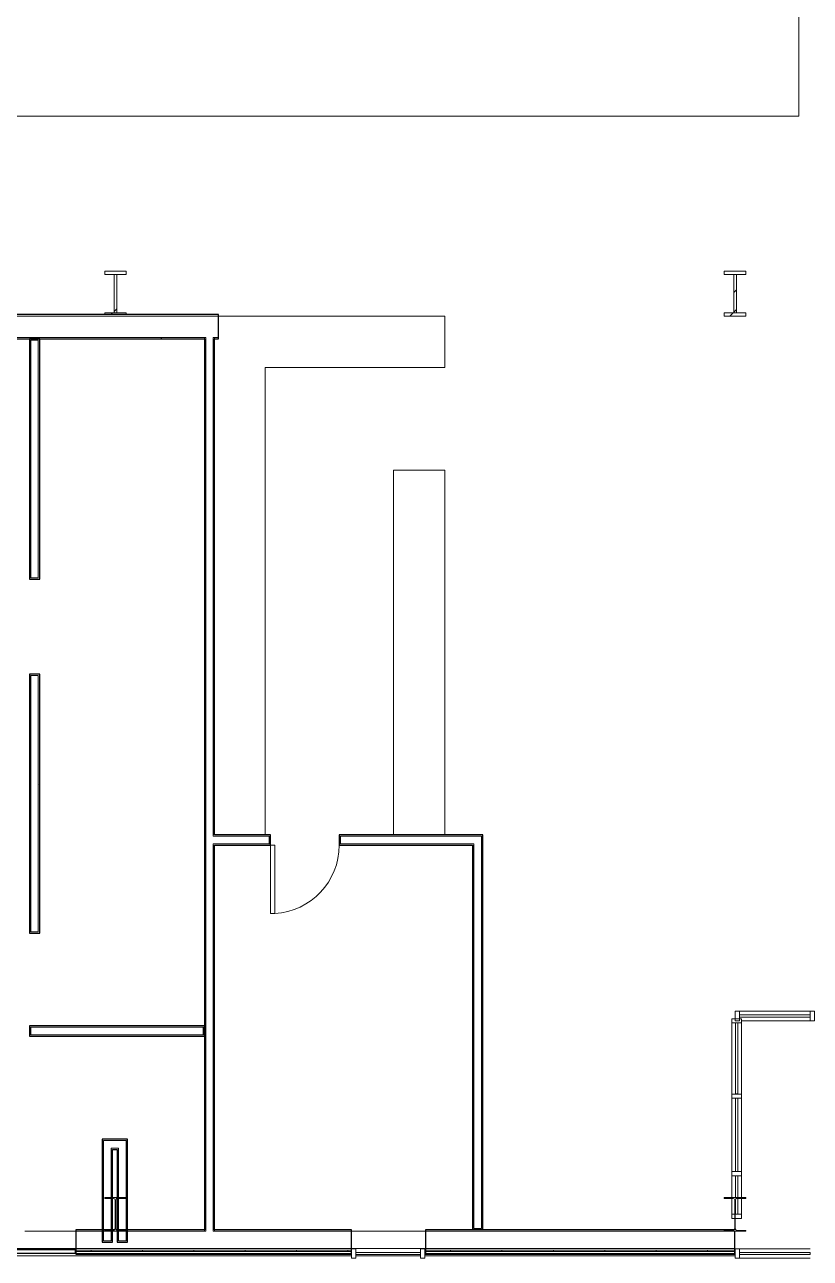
# Model space of a CAD drawing. Header units: inches. Extents: x 22023 to 26811, y -22881 to -20889.
# Drawn here: x 25649 to 26016, y -22800 to -22223 of the extents above; entities that cross this region are included whole.
import ezdxf

# ---------------------------------------------------------------- set-up
doc = ezdxf.new("R2010")
doc.units = ezdxf.units.IN
doc.header["$MEASUREMENT"] = 0
for name, color, linetype, lineweight in [('A-DOOR', 31, 'Continuous', 9), ('A-FLOR', 192, 'Continuous', 9), ('A-GLAZ-CURT', 52, 'Continuous', 9), ('A-GLAZ-CWMG', 51, 'Continuous', 9), ('A-WALL', 113, 'Continuous', 9), ('A-WALL-PATT', 111, 'Continuous', 25), ('C-BLDG-PADS', 91, 'Continuous', 9), ('C-TOPO', 7, 'Continuous', 9), ('I-WALL', 2, 'Continuous', 9), ('L-SITE-WALL', 31, 'Continuous', 9), ('Q-CASE', 31, 'Continuous', 9), ('S-BEAM', 12, 'Continuous', 9), ('S-COLS', 52, 'Continuous', 9)]:
    doc.layers.add(name, color=color, linetype=linetype, lineweight=lineweight)
pattern_1 = [(0, (0, 0), (61.44, 15.36), [2.534, -43.546, 2.534, -43.546, -245.76]), (0, (0, 0), (61.44, 15.36), [-92.16, 2.534, -89.626, 2.534, -43.546, -107.52]), (0, (0, 0), (61.44, 15.36), [-230.4, 2.534, -28.186, 2.534, -74.266]), (120, (23.04, 7.68), (-44.02215, 45.528601), [2.534, -43.546, 2.534, -43.546, -245.76]), (120, (23.04, 7.68), (-44.02215, 45.528601), [-92.16, 2.534, -89.626, 2.534, -43.546, -107.52]), (120, (23.04, 7.68), (-44.02215, 45.528601), [-230.4, 2.534, -28.186, 2.534, -74.266]), (240, (30.72, 38.4), (-17.41785, -60.888601), [2.534, -43.546, 2.534, -43.546, -245.76]), (240, (30.72, 38.4), (-17.41785, -60.888601), [-92.16, 2.534, -89.626, 2.534, -43.546, -107.52]), (240, (30.72, 38.4), (-17.41785, -60.888601), [-230.4, 2.534, -28.186, 2.534, -74.266])]
pattern_2 = [(0, (0, 0), (0, 24), []), (90, (0, 0), (-24, 1e-15), [])]
pattern_3 = [(225, (25691.39, -22360.053), (19.00703, -19.00703), []), (225, (25691.39, -22388.853), (19.00703, -19.00703), [])]
pattern_4 = [(225, (25980.89, -22360.053), (19.00703, -19.00703), []), (225, (25980.89, -22388.853), (19.00703, -19.00703), [])]

# ---------------------------------------------------------------- blocks, each defined once
blk = doc.blocks.new('Locker Rooms and Restrooms_0005_rvt-1-First Floor Plan')
at = {"layer": 'A-WALL-PATT', "lineweight": 9}
h = blk.add_hatch(dxfattribs=at)
h.set_pattern_fill('FP_13', style=0, pattern_type=2)
h.set_pattern_definition(pattern_1)
h.paths.add_polyline_path([(25651.89, -22482.55), (25655.39, -22482.55), (25655.39, -22481.93), (25651.89, -22481.93), (25651.89, -22370.8), (25655.39, -22370.8), (25655.39, -22370.18), (25651.27, -22370.18), (25651.27, -22482.55)], flags=0)
h = blk.add_hatch(dxfattribs=at)
h.set_pattern_fill('FP_13', style=0, pattern_type=2)
h.set_pattern_definition(pattern_1)
h.paths.add_polyline_path([(25651.89, -22647.93), (25655.39, -22647.93), (25655.39, -22647.3), (25651.89, -22647.3), (25651.89, -22527.55), (25655.39, -22527.55), (25655.39, -22526.93), (25651.27, -22526.93), (25651.27, -22647.93)], flags=0)
h = blk.add_hatch(dxfattribs=at)
h.set_pattern_fill('FP_13', style=0, pattern_type=2)
h.set_pattern_definition(pattern_1)
h.paths.add_polyline_path([(25656.02, -22647.93), (25656.02, -22526.93), (25655.39, -22526.93), (25655.39, -22647.93)], flags=0)
h = blk.add_hatch(dxfattribs=at)
h.set_pattern_fill('FP_13', style=0, pattern_type=2)
h.set_pattern_definition(pattern_1)
h.paths.add_polyline_path([(25689.97, -22792.3), (25690.02, -22792.3), (25689.97, -22787.3), (25689.39, -22787.3), (25689.39, -22792.3)], flags=0)
h.paths.add_polyline_path([(25689.46, -22786.87), (25690.02, -22786.87), (25690.02, -22771.99), (25689.39, -22771.99), (25689.39, -22786.87)], flags=0)
h.paths.add_polyline_path([(25690.02, -22771.55), (25690.02, -22748.43), (25689.39, -22748.43), (25689.39, -22771.55), (25689.69, -22771.55)], flags=0)
at = {"layer": 'A-WALL', "color": 7}
for p, q in [((25655.39, -22370.8), (25651.89, -22370.8)), ((25651.89, -22370.8), (25651.89, -22481.93)), ((25655.39, -22370.8), (25655.39, -22481.93)), ((25651.89, -22481.93), (25655.39, -22481.93)), ((25655.39, -22527.55), (25651.89, -22527.55)), ((25651.89, -22527.55), (25651.89, -22647.3)), ((25655.39, -22527.55), (25655.39, -22647.3)), ((25651.89, -22647.3), (25655.39, -22647.3)), ((25651.89, -22691.93), (25732.39, -22691.93)), ((25651.89, -22691.93), (25651.89, -22695.43)), ((25651.89, -22695.43), (25732.39, -22695.43)), ((25732.39, -22695.43), (25732.39, -22691.93)), ((25685.89, -22744.93), (25685.89, -22791.68)), ((25685.89, -22744.93), (25689.39, -22744.93)), ((25689.39, -22744.93), (25690.02, -22744.93)), ((25690.02, -22744.93), (25696.39, -22744.93)), ((25696.39, -22744.93), (25696.39, -22748.43)), ((25689.39, -22748.43), (25689.39, -22771.55)), ((25689.39, -22748.43), (25690.02, -22748.43)), ((25690.02, -22748.43), (25692.89, -22748.43)), ((25692.89, -22748.43), (25692.89, -22749.05)), ((25692.89, -22749.05), (25692.89, -22771.55)), ((25696.39, -22748.43), (25696.39, -22749.05)), ((25696.39, -22749.05), (25696.39, -22771.55)), ((25689.39, -22771.99), (25689.39, -22786.87)), ((25692.89, -22771.99), (25692.89, -22786.87)), ((25696.39, -22771.99), (25696.39, -22786.87)), ((25689.39, -22787.3), (25689.39, -22791.68)), ((25692.89, -22787.3), (25692.89, -22791.68)), ((25696.39, -22787.3), (25696.39, -22791.68)), ((25685.89, -22791.68), (25689.39, -22791.68)), ((25692.89, -22791.68), (25696.39, -22791.68))]:
    blk.add_line(p, q, dxfattribs=at)
at = {"layer": 'I-WALL', "color": 250, "lineweight": 25}
for p, q in [((25651.89, -22370.18), (25651.27, -22370.18)), ((25651.27, -22370.18), (25651.27, -22482.55)), ((25655.39, -22370.18), (25651.89, -22370.18)), ((25656.02, -22370.18), (25655.39, -22370.18)), ((25656.02, -22482.55), (25656.02, -22370.18)), ((25651.27, -22482.55), (25651.89, -22482.55)), ((25651.89, -22482.55), (25655.39, -22482.55)), ((25655.39, -22482.55), (25656.02, -22482.55)), ((25651.89, -22526.93), (25651.27, -22526.93)), ((25651.27, -22526.93), (25651.27, -22647.93)), ((25655.39, -22526.93), (25651.89, -22526.93)), ((25656.02, -22526.93), (25655.39, -22526.93)), ((25656.02, -22647.93), (25656.02, -22526.93)), ((25651.27, -22647.93), (25651.89, -22647.93)), ((25651.89, -22647.93), (25655.39, -22647.93)), ((25655.39, -22647.93), (25656.02, -22647.93)), ((25733.02, -22691.3), (25651.27, -22691.3)), ((25651.27, -22691.3), (25651.27, -22691.93)), ((25651.27, -22691.93), (25651.27, -22695.43)), ((25651.27, -22695.43), (25651.27, -22696.05)), ((25733.02, -22691.93), (25733.02, -22691.3)), ((25733.02, -22695.43), (25733.02, -22691.93)), ((25733.02, -22696.05), (25733.02, -22695.43)), ((25651.27, -22696.05), (25733.02, -22696.05)), ((25685.89, -22744.3), (25685.27, -22744.3)), ((25685.27, -22744.3), (25685.27, -22792.3)), ((25690.02, -22744.3), (25685.89, -22744.3)), ((25697.02, -22744.3), (25690.02, -22744.3)), ((25697.02, -22744.93), (25697.02, -22744.3)), ((25697.02, -22749.05), (25697.02, -22744.93)), ((25690.02, -22771.55), (25690.02, -22749.05)), ((25690.02, -22749.05), (25692.27, -22749.05)), ((25692.27, -22749.05), (25692.27, -22771.55)), ((25697.02, -22792.3), (25697.02, -22749.05)), ((25690.02, -22786.87), (25690.02, -22771.99)), ((25692.27, -22771.98), (25692.27, -22786.87)), ((25690.02, -22792.3), (25690.02, -22787.3)), ((25692.27, -22787.3), (25692.27, -22792.3)), ((25685.27, -22792.3), (25685.89, -22792.3)), ((25685.89, -22792.3), (25689.39, -22792.3)), ((25689.39, -22792.3), (25690.02, -22792.3)), ((25692.27, -22792.3), (25692.89, -22792.3)), ((25692.89, -22792.3), (25696.39, -22792.3)), ((25696.39, -22792.3), (25697.02, -22792.3))]:
    blk.add_line(p, q, dxfattribs=at)
blk = doc.blocks.new('W-Wide Flange-Column - B2_C-1007347-First Floor Plan')
at = {"layer": 'S-COLS'}
h = blk.add_hatch(dxfattribs=at)
h.set_pattern_fill('FP_9', color=256, style=0, pattern_type=2)
h.set_pattern_definition([(225, (25691.39, -22779.428), (19.00703, -19.00703), []), (225, (25691.39, -22808.228), (19.00703, -19.00703), [])])
h.paths.add_polyline_path([(5, 7.87), (-5, 7.87), (-5, 7.44), (-0.84, 7.44), (-0.35, 7.24), (-0.14, 6.75), (-0.14, -6.75), (-0.35, -7.24), (-0.84, -7.44), (-5, -7.44), (-5, -7.87), (5, -7.87), (5, -7.44), (0.84, -7.44), (0.35, -7.24), (0.14, -6.75), (0.14, 6.75), (0.35, 7.24), (0.84, 7.44), (5, 7.44)], flags=0)
at = {"layer": 'S-COLS', "lineweight": 15}
for p, q in [((5, 7.87), (-5, 7.87)), ((-5, 7.87), (-5, 7.44)), ((-5, 7.44), (-0.84, 7.44)), ((-0.14, 6.75), (-0.14, -6.75)), ((0.14, -6.75), (0.14, 6.75)), ((0.84, 7.44), (5, 7.44)), ((5, 7.44), (5, 7.87)), ((-0.84, -7.44), (-5, -7.44)), ((-5, -7.44), (-5, -7.87)), ((-5, -7.87), (5, -7.87)), ((5, -7.44), (0.84, -7.44)), ((5, -7.87), (5, -7.44))]:
    blk.add_line(p, q, dxfattribs=at)
for centre, start, end in [((-0.84, 6.75), 0, 90), ((0.84, 6.75), 90, 180), ((-0.84, -6.75), 270, 0), ((0.84, -6.75), 180, 270)]:
    blk.add_arc(centre, 0.691, start, end, dxfattribs=at)
blk = doc.blocks.new('W-Wide Flange-Column - B2_C-V8-First Floor Plan')
at = {"layer": 'S-COLS'}
h = blk.add_hatch(dxfattribs=at)
h.set_pattern_fill('FP_10', color=256, style=0, pattern_type=2)
h.set_pattern_definition([(225, (25980.89, -22779.428), (19.00703, -19.00703), []), (225, (25980.89, -22808.228), (19.00703, -19.00703), [])])
h.paths.add_polyline_path([(5, 7.87), (-5, 7.87), (-5, 7.44), (-0.84, 7.44), (-0.35, 7.24), (-0.14, 6.75), (-0.14, -6.75), (-0.35, -7.24), (-0.84, -7.44), (-5, -7.44), (-5, -7.87), (5, -7.87), (5, -7.44), (0.84, -7.44), (0.35, -7.24), (0.14, -6.75), (0.14, 6.75), (0.35, 7.24), (0.84, 7.44), (5, 7.44)], flags=0)
at = {"layer": 'S-COLS', "lineweight": 15}
for p, q in [((5, 7.87), (-5, 7.87)), ((-5, 7.87), (-5, 7.44)), ((-5, 7.44), (-0.84, 7.44)), ((-0.14, 6.75), (-0.14, -6.75)), ((0.14, -6.75), (0.14, 6.75)), ((0.84, 7.44), (5, 7.44)), ((5, 7.44), (5, 7.87)), ((-0.84, -7.44), (-5, -7.44)), ((-5, -7.44), (-5, -7.87)), ((-5, -7.87), (5, -7.87)), ((5, -7.44), (0.84, -7.44)), ((5, -7.87), (5, -7.44))]:
    blk.add_line(p, q, dxfattribs=at)
for centre, start, end in [((-0.84, 6.75), 0, 90), ((0.84, 6.75), 90, 180), ((-0.84, -6.75), 270, 0), ((0.84, -6.75), 180, 270)]:
    blk.add_arc(centre, 0.691, start, end, dxfattribs=at)
blk = doc.blocks.new('Casework 1 - Casework 1-456223-First Floor Plan')
at = {"layer": 'Q-CASE'}
for p, q in [((25834.39, -22347.55), (25728.52, -22347.55)), ((25834.39, -22371.55), (25834.39, -22347.55)), ((25750.39, -22590.04), (25750.39, -22371.55)), ((25750.39, -22371.55), (25834.39, -22371.55)), ((25834.39, -22419.55), (25810.39, -22419.55)), ((25810.39, -22419.55), (25810.39, -22590.04)), ((25834.39, -22590.04), (25834.39, -22419.55))]:
    blk.add_line(p, q, dxfattribs=at)
blk = doc.blocks.new('Single-Flush - 32_ x 84_-489871-First Floor Plan')
at = {"layer": 'A-DOOR', "lineweight": 13}
for p, q in [((14, 2.37), (14, 34.38)), ((16, 34.38), (14, 34.38)), ((16, 2.37), (16, 34.38)), ((16, 2.37), (14, 2.37))]:
    blk.add_line(p, q, dxfattribs=at)
at = {"layer": 'A-DOOR'}
blk.add_arc((16, 2.37), 32.07, 93.57587, 180, dxfattribs=at)
blk = doc.blocks.new('System Panel - Glazed-827451-First Floor Plan')
at = {"layer": 'A-GLAZ-CURT'}
for p, q in [((16.53125, 1.25), (-16.53125, 1.25)), ((-16.53125, 1.25), (-16.53125, 0.25)), ((-16.53125, 0.25), (-16.53125, 1.25)), ((16.53125, 1.25), (-16.53125, 1.25)), ((-16.53125, 0.25), (16.53125, 0.25)), ((-16.53125, 0.25), (16.53125, 0.25)), ((16.53125, 0.25), (16.53125, 1.25)), ((16.53125, 1.25), (16.53125, 0.25))]:
    blk.add_line(p, q, dxfattribs=at)
blk = doc.blocks.new('Rectangular Mullion - Rectangular Mullion 1-779228-First Floor Plan')
at = {"layer": 'A-GLAZ-CWMG'}
for p, q in [((26016.08, -22795.43), (25983.02, -22795.43)), ((26016.08, -22799.93), (25983.02, -22799.93))]:
    blk.add_line(p, q, dxfattribs=at)
blk = doc.blocks.new('Rectangular Mullion - Rectangular Mullion 1-827460-First Floor Plan')
at = {"layer": 'A-GLAZ-CWMG', "lineweight": 13}
for p, q in [((0, 1.5), (-2, 1.5)), ((-2, 1.5), (-2, -3)), ((0, -3), (0, 1.5)), ((-2, -3), (0, -3))]:
    blk.add_line(p, q, dxfattribs=at)
blk = doc.blocks.new('Rectangular Mullion - Rectangular Mullion 1-771670-First Floor Plan')
at = {"layer": 'A-GLAZ-CWMG'}
for p, q in [((25983.02, -22684.43), (26016.08, -22684.43)), ((25983.89, -22688.93), (26016.08, -22688.93))]:
    blk.add_line(p, q, dxfattribs=at)
blk = doc.blocks.new('Rectangular Mullion - Rectangular Mullion 1-827472-First Floor Plan')
at = {"layer": 'A-GLAZ-CWMG', "lineweight": 13}
for p, q in [((-2, 1.5), (0, 1.5)), ((-2, -3), (-2, 1.5)), ((0, 1.5), (0, -3)), ((0, -3), (-2, -3))]:
    blk.add_line(p, q, dxfattribs=at)
blk = doc.blocks.new('Rectangular Mullion - Rectangular Mullion 1-827470-First Floor Plan')
at = {"layer": 'A-GLAZ-CWMG', "lineweight": 13}
for p, q in [((-1, 1.5), (1, 1.5)), ((-1, -3), (-1, 1.5)), ((1, 1.5), (1, -3)), ((1, -3), (-1, -3))]:
    blk.add_line(p, q, dxfattribs=at)
blk = doc.blocks.new('System Panel - Glazed-836902-First Floor Plan')
at = {"layer": 'A-GLAZ-CURT'}
for p, q in [((16.59375, 1.25), (-16.59375, 1.25)), ((-16.59375, 1.25), (-16.59375, 0.25)), ((-16.59375, 0.25), (-16.59375, 1.25)), ((16.59375, 1.25), (-16.59375, 1.25)), ((-16.59375, 0.25), (16.59375, 0.25)), ((-16.59375, 0.25), (16.59375, 0.25)), ((16.59375, 0.25), (16.59375, 1.25)), ((16.59375, 1.25), (16.59375, 0.25))]:
    blk.add_line(p, q, dxfattribs=at)
blk = doc.blocks.new('System Panel - Glazed-827454-First Floor Plan')
at = {"layer": 'A-GLAZ-CURT'}
for p, q in [((17.09375, 1.25), (-17.09375, 1.25)), ((-17.09375, 1.25), (-17.09375, 0.25)), ((-17.09375, 0.25), (-17.09375, 1.25)), ((17.09375, 1.25), (-17.09375, 1.25)), ((-17.09375, 0.25), (17.09375, 0.25)), ((-17.09375, 0.25), (17.09375, 0.25)), ((17.09375, 0.25), (17.09375, 1.25)), ((17.09375, 1.25), (17.09375, 0.25))]:
    blk.add_line(p, q, dxfattribs=at)
blk = doc.blocks.new('System Panel - Glazed-836903-First Floor Plan')
at = {"layer": 'A-GLAZ-CURT'}
for p, q in [((1.25, 1.25), (-9, 1.25)), ((-9, 1.25), (-9, 0.25)), ((-9, 0.25), (-9, 1.25)), ((1.25, 1.25), (-9, 1.25)), ((-9, 0.25), (1.25, 0.25)), ((-9, 0.25), (1.25, 0.25)), ((9, 1.25), (1.68, 1.25)), ((9, 1.25), (1.68, 1.25)), ((2.12, 0.25), (9, 0.25)), ((2.12, 0.25), (9, 0.25)), ((9, 0.25), (9, 1.25)), ((9, 1.25), (9, 0.25))]:
    blk.add_line(p, q, dxfattribs=at)
blk = doc.blocks.new('Rectangular Mullion - Rectangular Mullion 1-780069-First Floor Plan')
at = {"layer": 'A-GLAZ-CWMG'}
for p, q in [((26122.64, -22760.24), (26122.64, -22793.43)), ((26127.14, -22760.24), (26127.14, -22793.43))]:
    blk.add_line(p, q, dxfattribs=at)
blk = doc.blocks.new('Rectangular Mullion - Rectangular Mullion 1-769167-First Floor Plan')
at = {"layer": 'A-GLAZ-CWMG'}
for p, q in [((24498.2, -22360.55), (24532.39, -22360.55)), ((24498.2, -22365.05), (24532.39, -22365.05))]:
    blk.add_line(p, q, dxfattribs=at)
blk = doc.blocks.new('Rectangular Mullion - Rectangular Mullion 1-784806-First Floor Plan')
at = {"layer": 'A-GLAZ-CWMG'}
for p, q in [((25979.39, -22771.55), (25979.39, -22761.3)), ((25983.89, -22771.55), (25983.89, -22761.3)), ((25979.39, -22779.3), (25979.39, -22771.99)), ((25983.89, -22779.3), (25983.89, -22771.99))]:
    blk.add_line(p, q, dxfattribs=at)
blk = doc.blocks.new('Rectangular Mullion - Rectangular Mullion 1-V17-First Floor Plan')
at = {"layer": 'A-GLAZ-CWMG', "lineweight": 13}
for p, q in [((-2, 1.5), (0, 1.5)), ((-2, 0.14), (-2, 1.5)), ((0, 1.5), (0, 0.14)), ((-2, -3), (-2, -0.14)), ((0, -3), (-2, -3)), ((0, -0.14), (0, -3))]:
    blk.add_line(p, q, dxfattribs=at)
blk = doc.blocks.new('Rectangular Mullion - Rectangular Mullion 1-836905-First Floor Plan')
at = {"layer": 'A-GLAZ-CWMG', "lineweight": 13}
for p, q in [((0, 1.5), (-2, 1.5)), ((-2, 1.5), (-2, -3)), ((0, -3), (0, 1.5)), ((-2, -3), (0, -3))]:
    blk.add_line(p, q, dxfattribs=at)
blk = doc.blocks.new('System Panel - Glazed-827476-First Floor Plan')
at = {"layer": 'A-GLAZ-CURT'}
for p, q in [((15.125, 1.25), (-15.125, 1.25)), ((-15.125, 1.25), (-15.125, 0.25)), ((-15.125, 0.25), (-15.125, 1.25)), ((15.125, 1.25), (-15.125, 1.25)), ((-15.125, 0.25), (15.125, 0.25)), ((-15.125, 0.25), (15.125, 0.25)), ((15.125, 0.25), (15.125, 1.25)), ((15.125, 1.25), (15.125, 0.25))]:
    blk.add_line(p, q, dxfattribs=at)
blk = doc.blocks.new('Rectangular Mullion - Rectangular Mullion 1-827457-First Floor Plan')
at = {"layer": 'A-GLAZ-CWMG', "lineweight": 13}
for p, q in [((-2, 1.5), (0, 1.5)), ((-2, -3), (-2, 1.5)), ((0, 1.5), (0, -3)), ((0, -3), (-2, -3))]:
    blk.add_line(p, q, dxfattribs=at)
blk = doc.blocks.new('columns and girder2 - one-1075720-First Floor Plan')
at = {"layer": 'S-BEAM'}
h = blk.add_hatch(dxfattribs=at)
h.set_pattern_fill('FP_21', color=256, style=0, pattern_type=2)
h.set_pattern_definition(pattern_3)
h.paths.add_polyline_path([(5, -1.25), (-5, -1.25), (-5, -2), (5, -2)], flags=0)
h.paths.add_polyline_path([(-5, -20), (-5, -21.5), (5, -21.5), (5, -20)], flags=0)
h.paths.add_polyline_path([(-5, -1204.75), (-5, -1206.25), (5, -1206.25), (5, -1204.75)], flags=0)
h.paths.add_polyline_path([(5, -1224.25), (-5, -1224.25), (-5, -1225), (5, -1225)], flags=0)
h = blk.add_hatch(dxfattribs=at)
h.set_pattern_fill('FP_21', color=256, style=0, pattern_type=2)
h.set_pattern_definition(pattern_3)
h.paths.add_polyline_path([(-0.63, -2), (-0.63, -20), (0.62, -20), (0.62, -2)], flags=0)
h.paths.add_polyline_path([(-0.63, -1206.25), (-0.63, -1224.25), (0.62, -1224.25), (0.62, -1206.25)], flags=0)
at = {"layer": 'S-BEAM', "lineweight": 15}
for p, q in [((-5, -1.25), (-5, -2)), ((-5, -2), (5, -2)), ((0.62, -2), (-0.63, -2)), ((-0.63, -2), (-0.63, -20)), ((0.62, -20), (0.62, -2)), ((5, -2), (5, -1.25)), ((5, -20), (-5, -20)), ((-5, -20), (-5, -21.5)), ((-5, -21.5), (5, -21.5)), ((-0.63, -20), (0.62, -20)), ((5, -21.5), (5, -20))]:
    blk.add_line(p, q, dxfattribs=at)
blk = doc.blocks.new('columns and girder2 - one-V39-First Floor Plan')
at = {"layer": 'S-BEAM'}
h = blk.add_hatch(dxfattribs=at)
h.set_pattern_fill('FP_32', color=256, style=0, pattern_type=2)
h.set_pattern_definition(pattern_4)
h.paths.add_polyline_path([(5, -0.5), (-5, -0.5), (-5, -2), (5, -2)], flags=0)
h.paths.add_polyline_path([(5, -20), (-5, -20), (-5, -21.5), (5, -21.5)], flags=0)
h.paths.add_polyline_path([(5, -1204.75), (-5, -1204.75), (-5, -1206.25), (5, -1206.25)], flags=0)
h.paths.add_polyline_path([(-0.13, -1224.25), (-5, -1224.25), (-5, -1225), (5, -1225), (5, -1224.25)], flags=0)
h = blk.add_hatch(dxfattribs=at)
h.set_pattern_fill('FP_32', color=256, style=0, pattern_type=2)
h.set_pattern_definition(pattern_4)
h.paths.add_polyline_path([(-0.63, -2), (-0.63, -20), (0.62, -20), (0.62, -2)], flags=0)
h.paths.add_polyline_path([(-0.63, -1206.25), (-0.63, -1224.25), (0.62, -1224.25), (0.62, -1206.25)], flags=0)
at = {"layer": 'S-BEAM', "lineweight": 15}
for p, q in [((5, -0.5), (-5, -0.5)), ((-5, -0.5), (-5, -2)), ((-5, -2), (5, -2)), ((0.62, -2), (-0.63, -2)), ((-0.63, -2), (-0.63, -20)), ((0.62, -20), (0.62, -2)), ((5, -2), (5, -0.5)), ((5, -20), (-5, -20)), ((-5, -20), (-5, -21.5)), ((-5, -21.5), (5, -21.5)), ((-0.63, -20), (0.62, -20)), ((5, -21.5), (5, -20))]:
    blk.add_line(p, q, dxfattribs=at)
blk = doc.blocks.new('Girt_C - 8_D-1076207-First Floor Plan')
at = {"layer": 'S-BEAM'}
for p, q in [((25672.89, -22787.3), (25649.02, -22787.3)), ((25836.27, -22787.3), (25801.77, -22787.3)), ((25526.02, -22795.3), (25672.89, -22795.3)), ((25801.77, -22795.3), (25836.27, -22795.3))]:
    blk.add_line(p, q, dxfattribs=at)

msp = doc.modelspace()

# ---------------------------------------------------------------- hatches: boundary and pattern name
at = {"layer": 'A-WALL-PATT', "lineweight": 9}
h = msp.add_hatch(dxfattribs=at)
h.set_pattern_fill('FP_13', color=256, style=0, pattern_type=2)
h.set_pattern_definition(pattern_1)
h.paths.add_polyline_path([(25739.52, -22370.18), (25739.52, -22369.55), (25737.77, -22369.55), (25737.77, -22370.18)], flags=0)
h.paths.add_polyline_path([(25733.02, -22370.18), (25733.02, -22369.55), (25592.52, -22369.55), (25592.52, -22370.18), (25672.69, -22370.18)], flags=0)
h.paths.add_polyline_path([(25587.77, -22370.18), (25587.77, -22369.55), (25562.11, -22369.55), (25562.11, -22370.18)], flags=0)
h.paths.add_polyline_path([(25476.63, -22370.18), (25476.63, -22369.55), (25449.27, -22369.55), (25449.27, -22370.18)], flags=0)
h.paths.add_polyline_path([(25444.52, -22370.18), (25444.52, -22369.55), (25305.27, -22369.55), (25305.27, -22370.18), (25396.21, -22370.18)], flags=0)
h.paths.add_polyline_path([(25300.52, -22370.18), (25300.52, -22369.55), (25169.52, -22369.55), (25169.52, -22370.18), (25257.98, -22370.18)], flags=0)
h.paths.add_polyline_path([(25110.89, -22370.18), (25110.89, -22369.55), (25110.02, -22369.55), (25110.02, -22370.18)], flags=0)
h.paths.add_polyline_path([(25105.27, -22370.18), (25105.27, -22369.55), (24979.52, -22369.55), (24979.52, -22370.18), (24981.5, -22370.18)], flags=0)
h.paths.add_polyline_path([(24974.77, -22370.18), (24974.77, -22369.55), (24937.89, -22369.55), (24937.89, -22370.18)], flags=0)
h.paths.add_polyline_path([(24865.89, -22370.18), (24865.89, -22369.55), (24631.52, -22369.55), (24631.52, -22370.18), (24705.03, -22370.18)], flags=0)
h = msp.add_hatch(dxfattribs=at)
h.set_pattern_fill('FP_13', color=256, style=0, pattern_type=2)
h.set_pattern_definition(pattern_1)
h.paths.add_polyline_path([(25733.64, -22787.3), (25733.64, -22369.55), (25733.02, -22369.55), (25733.02, -22787.3)], flags=0)
h = msp.add_hatch(dxfattribs=at)
h.set_pattern_fill('FP_13', color=256, style=0, pattern_type=2)
h.set_pattern_definition(pattern_1)
h.paths.add_polyline_path([(25737.77, -22787.3), (25737.77, -22606.16), (25737.14, -22606.16), (25737.14, -22787.3)], flags=0)
h.paths.add_polyline_path([(25737.77, -22602.66), (25737.77, -22369.55), (25737.14, -22369.55), (25737.14, -22602.66)], flags=0)
h = msp.add_hatch(dxfattribs=at)
h.set_pattern_fill('FP_13', color=256, style=0, pattern_type=2)
h.set_pattern_definition(pattern_1)
h.paths.add_polyline_path([(25862.39, -22786.68), (25863.02, -22786.68), (25863.02, -22602.66), (25862.39, -22602.66), (25862.39, -22786.05)], flags=0)
h = msp.add_hatch(dxfattribs=at)
h.set_pattern_fill('FP_13', color=256, style=0, pattern_type=2)
h.set_pattern_definition(pattern_1)
h.paths.add_polyline_path([(25858.89, -22606.79), (25858.89, -22606.16), (25796.52, -22606.16), (25796.52, -22604.41), (25795.89, -22604.41), (25795.89, -22606.79), (25858.27, -22606.79)], flags=0)
h.paths.add_polyline_path([(25763.89, -22606.79), (25763.89, -22604.41), (25763.27, -22604.41), (25763.27, -22606.16), (25737.77, -22606.16), (25737.77, -22606.79)], flags=0)
h = msp.add_hatch(dxfattribs=at)
h.set_pattern_fill('FP_13', color=256, style=0, pattern_type=2)
h.set_pattern_definition(pattern_1)
h.paths.add_polyline_path([(25862.39, -22786.68), (25862.39, -22786.05), (25858.89, -22786.05), (25858.89, -22606.79), (25858.27, -22606.79), (25858.27, -22786.68), (25858.89, -22786.68)], flags=0)
h = msp.add_hatch(dxfattribs=at)
h.set_pattern_fill('FP_15', color=256, style=0, pattern_type=2)
h.set_pattern_definition(pattern_2)
h.paths.add_polyline_path([(25672.89, -22796.8), (25801.77, -22796.8), (25801.77, -22796.05), (25672.89, -22796.05)], flags=0)
h = msp.add_hatch(dxfattribs=at)
h.set_pattern_fill('FP_15', color=256, style=0, pattern_type=2)
h.set_pattern_definition(pattern_2)
h.paths.add_polyline_path([(25836.27, -22796.8), (25980.77, -22796.8), (25980.77, -22796.05), (25836.27, -22796.05)], flags=0)

# ---------------------------------------------------------------- linework, layer by layer
at = {"layer": 'A-FLOR'}
for p, q in [((26010.64, -22266.05), (26010.64, -21135.05)), ((24603.39, -22266.05), (26010.64, -22266.05))]:
    msp.add_line(p, q, dxfattribs=at)
at = {"layer": 'A-WALL'}
for p, q in [((25562.11, -22359.55), (25739.52, -22359.55)), ((25592.52, -22369.55), (25733.64, -22369.55)), ((25733.02, -22370.18), (25733.02, -22369.55)), ((25733.64, -22369.55), (25733.64, -22787.3)), ((25737.14, -22369.55), (25739.52, -22369.55)), ((25737.14, -22369.55), (25737.14, -22602.66)), ((25737.77, -22370.18), (25737.77, -22369.55)), ((25763.27, -22602.66), (25737.14, -22602.66)), ((25763.27, -22606.16), (25763.27, -22602.66)), ((25796.52, -22602.66), (25796.52, -22606.16)), ((25862.39, -22602.66), (25796.52, -22602.66)), ((25862.39, -22602.66), (25862.39, -22786.05)), ((25737.14, -22606.16), (25763.27, -22606.16)), ((25737.14, -22606.16), (25737.14, -22787.3)), ((25796.52, -22606.16), (25858.89, -22606.16)), ((25858.89, -22606.16), (25858.89, -22786.05)), ((25686.39, -22787.3), (25672.89, -22787.3)), ((25733.64, -22787.3), (25696.39, -22787.3)), ((25733.02, -22786.68), (25733.02, -22787.3)), ((25801.77, -22787.3), (25737.14, -22787.3)), ((25737.77, -22786.68), (25737.77, -22787.3)), ((25975.89, -22787.3), (25836.27, -22787.3)), ((25862.39, -22786.05), (25858.89, -22786.05)), ((25801.77, -22795.3), (25672.89, -22795.3)), ((25801.77, -22796.05), (25672.89, -22796.05)), ((25801.77, -22796.8), (25672.89, -22796.8)), ((25801.77, -22797.68), (25672.89, -22797.68)), ((25980.77, -22795.3), (25836.27, -22795.3)), ((25980.77, -22796.05), (25836.27, -22796.05)), ((25980.77, -22796.8), (25836.27, -22796.8)), ((25980.77, -22797.68), (25836.27, -22797.68))]:
    msp.add_line(p, q, dxfattribs=at)
at = {"layer": 'A-WALL', "lineweight": 25}
for p, q in [((25672.7, -22796.02), (25305.58, -22796.02)), ((25305.58, -22797.59), (25672.7, -22797.59)), ((25672.7, -22797.59), (25672.7, -22796.02))]:
    msp.add_line(p, q, dxfattribs=at)
at = {"layer": 'C-BLDG-PADS'}
for p, q in [((25112.27, -22798.8), (25801.77, -22798.8)), ((25803.77, -22798.8), (25834.02, -22798.8)), ((25836.02, -22798.8), (25981.02, -22798.8))]:
    msp.add_line(p, q, dxfattribs=at)
at = {"layer": 'C-TOPO'}
for p, q in [((25801.77, -22798.8), (25112.27, -22798.8)), ((25834.02, -22798.8), (25803.77, -22798.8)), ((25981.02, -22798.8), (25836.02, -22798.8))]:
    msp.add_line(p, q, dxfattribs=at)
at = {"layer": 'I-WALL', "lineweight": 25}
for p, q in [((25733.02, -22370.18), (25733.02, -22786.68)), ((25737.77, -22602.04), (25737.77, -22370.18)), ((25763.89, -22602.04), (25737.77, -22602.04)), ((25763.89, -22606.79), (25763.89, -22602.04)), ((25863.02, -22602.04), (25795.89, -22602.04)), ((25795.89, -22602.04), (25795.89, -22606.79)), ((25863.02, -22786.68), (25863.02, -22602.04)), ((25737.77, -22606.79), (25763.89, -22606.79)), ((25737.77, -22786.68), (25737.77, -22606.79)), ((25795.89, -22606.79), (25858.27, -22606.79)), ((25858.27, -22606.79), (25858.27, -22786.68))]:
    msp.add_line(p, q, dxfattribs=at)
at = {"layer": 'L-SITE-WALL', "lineweight": 25}
for p, q in [((25739.52, -22358.8), (25562.11, -22358.8)), ((25739.52, -22370.18), (25739.52, -22358.8)), ((25592.52, -22370.18), (25733.02, -22370.18)), ((25737.77, -22370.18), (25739.52, -22370.18)), ((25691.02, -22786.68), (25672.89, -22786.68)), ((25672.89, -22786.68), (25672.89, -22797.93)), ((25733.02, -22786.68), (25691.76, -22786.68)), ((25801.77, -22786.68), (25737.77, -22786.68)), ((25801.77, -22797.93), (25801.77, -22786.68)), ((25980.52, -22786.68), (25836.27, -22786.68)), ((25836.27, -22786.68), (25836.27, -22797.93)), ((25980.77, -22797.93), (25980.77, -22787.3)), ((25672.89, -22797.93), (25801.77, -22797.93)), ((25836.27, -22797.93), (25980.77, -22797.93))]:
    msp.add_line(p, q, dxfattribs=at)

# ---------------------------------------------------------------- block references
at = {"lineweight": 5}
msp.add_blockref('Locker Rooms and Restrooms_0005_rvt-1-First Floor Plan', (0, 0), dxfattribs=at)
at = {"layer": 'A-DOOR', "rotation": 180}
msp.add_blockref('Single-Flush - 32_ x 84_-489871-First Floor Plan', (25779.89, -22604.41), dxfattribs=at)
at = {"layer": 'A-GLAZ-CURT'}
for name, p, rotation in [('System Panel - Glazed-836902-First Floor Plan', (25980.89, -22706.52), 270), ('System Panel - Glazed-827451-First Floor Plan', (25999.55, -22685.93), 180), ('System Panel - Glazed-827454-First Floor Plan', (25980.89, -22742.21), 270), ('System Panel - Glazed-836903-First Floor Plan', (25980.89, -22770.3), 270)]:
    msp.add_blockref(name, p, dxfattribs=dict(at, rotation=rotation))
for name, p in [('System Panel - Glazed-827476-First Floor Plan', (25818.89, -22798.43)), ('System Panel - Glazed-827451-First Floor Plan', (25999.55, -22798.43))]:
    msp.add_blockref(name, p, dxfattribs=at)
at = {"layer": 'A-GLAZ-CWMG', "extrusion": (0, 0, -1)}
for name, p in [('Rectangular Mullion - Rectangular Mullion 1-827472-First Floor Plan', (-25981.02, -22685.93)), ('Rectangular Mullion - Rectangular Mullion 1-827470-First Floor Plan', (-26017.08, -22685.93))]:
    msp.add_blockref(name, p, dxfattribs=at)
at = {"layer": 'A-GLAZ-CWMG'}
for name in ['Rectangular Mullion - Rectangular Mullion 1-771670-First Floor Plan', 'Rectangular Mullion - Rectangular Mullion 1-784806-First Floor Plan', 'Rectangular Mullion - Rectangular Mullion 1-779228-First Floor Plan']:
    msp.add_blockref(name, (0, 0), dxfattribs=at)
for name, p, rotation in [('Rectangular Mullion - Rectangular Mullion 1-836905-First Floor Plan', (25980.89, -22687.93), 90), ('Rectangular Mullion - Rectangular Mullion 1-780069-First Floor Plan', (52106.53, -45483.36), 180), ('Rectangular Mullion - Rectangular Mullion 1-769167-First Floor Plan', (3618.84, -47257.51), 90), ('Rectangular Mullion - Rectangular Mullion 1-827460-First Floor Plan', (25801.77, -22798.43), 180), ('Rectangular Mullion - Rectangular Mullion 1-827460-First Floor Plan', (25981.02, -22798.43), 180)]:
    msp.add_blockref(name, p, dxfattribs=dict(at, rotation=rotation))
at = {"layer": 'A-GLAZ-CWMG', "extrusion": (0, 0, -1)}
for name, p, rotation in [('Rectangular Mullion - Rectangular Mullion 1-827470-First Floor Plan', (-25980.89, -22724.12), 270), ('Rectangular Mullion - Rectangular Mullion 1-827470-First Floor Plan', (-25980.89, -22760.3), 270), ('Rectangular Mullion - Rectangular Mullion 1-V17-First Floor Plan', (-25980.89, -22781.3), 270), ('Rectangular Mullion - Rectangular Mullion 1-827457-First Floor Plan', (-25836.02, -22798.43), 180)]:
    msp.add_blockref(name, p, dxfattribs=dict(at, rotation=rotation))
at = {"layer": 'Q-CASE'}
msp.add_blockref('Casework 1 - Casework 1-456223-First Floor Plan', (11, -12), dxfattribs=at)
at = {"layer": 'S-BEAM', "rotation": 180}
for name, p in [('columns and girder2 - one-1075720-First Floor Plan', (25691.39, -22360.05)), ('columns and girder2 - one-V39-First Floor Plan', (25980.89, -22360.05))]:
    msp.add_blockref(name, p, dxfattribs=at)
at = {"layer": 'S-BEAM'}
msp.add_blockref('Girt_C - 8_D-1076207-First Floor Plan', (0, 0), dxfattribs=at)
at = {"layer": 'S-COLS', "rotation": 180}
for name, p in [('W-Wide Flange-Column - B2_C-1007347-First Floor Plan', (25691.39, -22779.43)), ('W-Wide Flange-Column - B2_C-V8-First Floor Plan', (25980.89, -22779.43))]:
    msp.add_blockref(name, p, dxfattribs=at)

doc.saveas('drawing.dxf')
